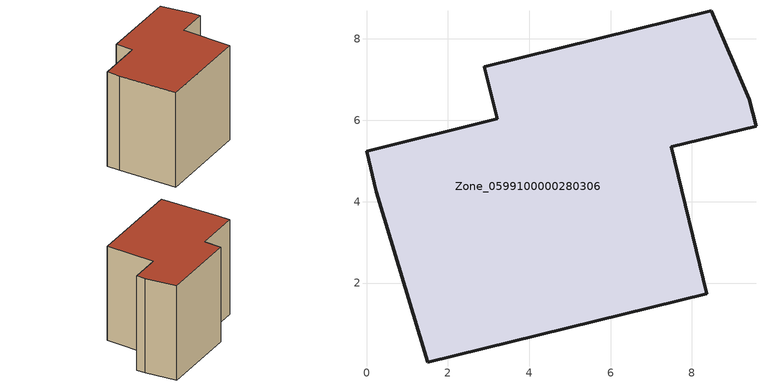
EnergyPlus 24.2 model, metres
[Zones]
Zone_0599100000280306
 floor ground (C_G): 9.4,6.52 9.57,5.86 7.49,5.35 8.37,1.74 1.51,0.06 0.24,4.24 0,5.24 3.21,6.04 2.9,7.32 8.47,8.69 z0
 wall outside (C_F): 8.47,8.69 2.9,7.32 3.21,6.04 0,5.24 0.24,4.24 1.51,0.06 8.37,1.74 7.49,5.35 9.57,5.86 9.4,6.52 8.47,8.69 z0:7.72
 roof outside (C_R): 9.4,6.52 8.47,8.69 2.9,7.32 3.21,6.04 0,5.24 0.24,4.24 1.51,0.06 8.37,1.74 7.49,5.35 9.57,5.86 z7.72
[BUILDING]
Pand.0599100000280306: North Axis=0; Terrain=City; Loads Convergence Tolerance Value=0.04; Temperature Convergence Tolerance Value=0.4; Solar Distribution=FullExterior; Maximum Number of Warmup Days=25; Minimum Number of Warmup Days=1
[Site:Location]
Rotterdam.The.Hague.AP_ZH_NLD Design_Conditions: Latitude=51.96; Longitude=4.45; Time Zone=1; Elevation=-4.5
[SITE:GROUNDTEMPERATURE:BUILDINGSURFACE]
18, 18, 18, 18, 18, 18, 18, 18, 18, 18, 18, 18
[MATERIAL] Thermal Absorptance=0.9; Solar Absorptance=0.7; Visible Absorptance=0.7
Name | Roughness | Thickness | Conductivity | Density | Specific Heat
G.TC.1946 | MediumSmooth | 0.15 | 1 | 540 | 1210
F.TC.1946 | Rough | 0.3 | 0.857143 | 1920 | 840
R.TC.1946 | MediumRough | 0.2 | 0.909091 | 1500 | 1000
[CONSTRUCTION]
C_G: G.TC.1946
C_F: F.TC.1946
C_R: R.TC.1946
[ZONE]
Zone_0599100000280306: Type=1; Multiplier=1; Ceiling Height=Autocalculate; Volume=Autocalculate; Floor Area=autocalculate; Part of Total Floor Area=Yes
[ZONEINFILTRATION:DESIGNFLOWRATE]
Infil_Zone_0599100000280306: Zone or ZoneList or Space or SpaceList=Zone_0599100000280306; Schedule=AlwaysOn; Design Flow Rate Calculation Method=Flow/Area; Flow Rate per Floor Area=0.003; Constant Term Coefficient=1; Temperature Term Coefficient=0; Velocity Term Coefficient=0; Velocity Squared Term Coefficient=0
[HVACTEMPLATE:ZONE:IDEALLOADSAIRSYSTEM]
Zone_0599100000280306: Maximum Heating Supply Air Temperature=50; Minimum Cooling Supply Air Temperature=13; Maximum Heating Supply Air Humidity Ratio=0.0156; Minimum Cooling Supply Air Humidity Ratio=0.0077; Heating Limit=NoLimit; Cooling Limit=NoLimit; Dehumidification Control Type=ConstantSensibleHeatRatio; Cooling Sensible Heat Ratio=0.7; Dehumidification Setpoint=60; Humidification Control Type=None; Humidification Setpoint=30; Outdoor Air Method=None; Outdoor Air Flow Rate per Person=0.00944; Outdoor Air Flow Rate per Zone Floor Area=0; Outdoor Air Flow Rate per Zone=0; Demand Controlled Ventilation Type=None; Outdoor Air Economizer Type=NoEconomizer; Heat Recovery Type=None; Sensible Heat Recovery Effectiveness=0.7; Latent Heat Recovery Effectiveness=0.65
[ZONECONTROL:THERMOSTAT]
ThermostatControl_Zone_0599100000280306: Zone or ZoneList=Zone_0599100000280306; Control Type Schedule=DualSetpointControlType; Control 1=Thermostat_Zone_0599100000280306; Temperature Difference Between Cutout And Setpoint=0
[THERMOSTATSETPOINT:DUALSETPOINT]
Thermostat_Zone_0599100000280306: Heating Setpoint Temperature Schedule=HeatingSetpoint_Zone_0599100000280306; Cooling Setpoint Temperature Schedule=CoolingSetpoint_Zone_0599100000280306
[SCHEDULE:COMPACT]
HeatingSetpoint_Zone_0599100000280306: Through: 12/31, For: AllDays, Until: 24:00, 21
CoolingSetpoint_Zone_0599100000280306: Through: 12/31, For: AllDays, Until: 24:00, 24
DualSetpointControlType: Through: 12/31, For: AllDays, Until: 24:00, 4
AlwaysOn: Through: 12/31, For: AllDays, Until: 24:00, 1
